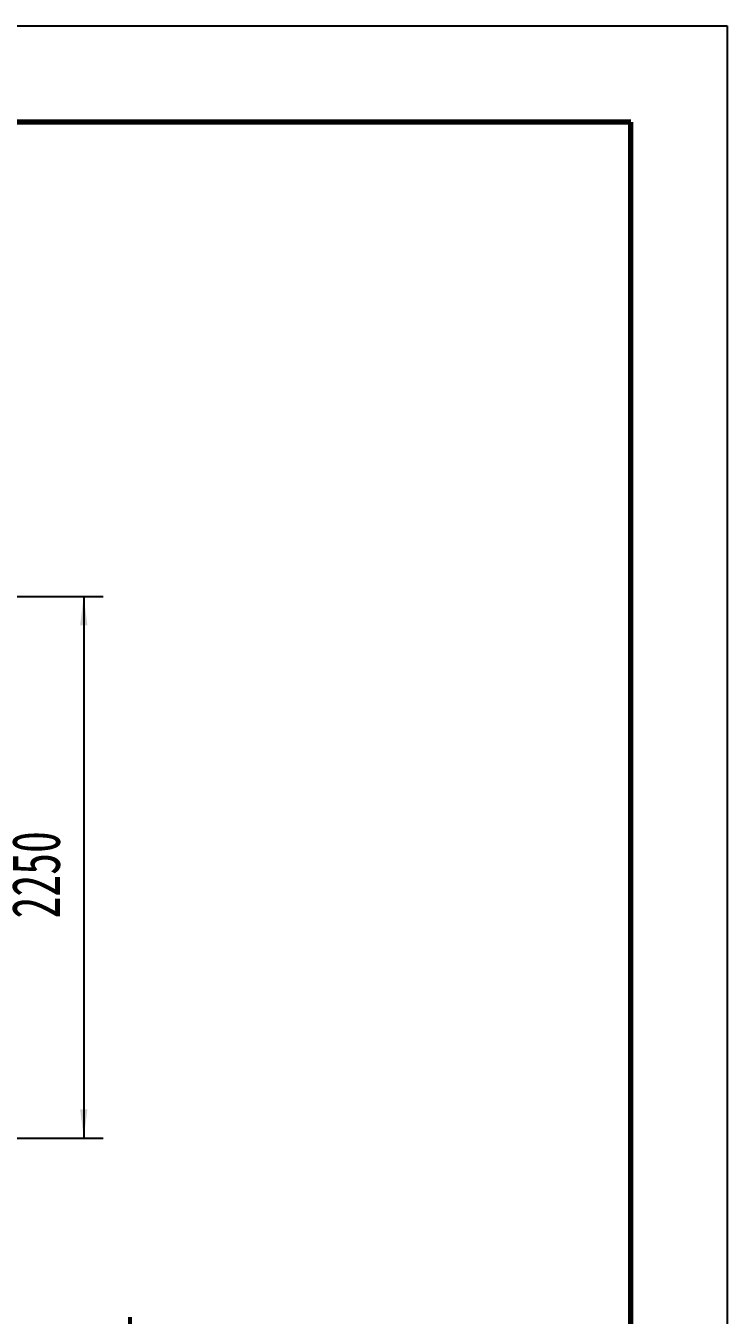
# Model space of a CAD drawing. Header units: millimetres. Extents: x -11880 to 11880, y -8400 to 8400.
# Drawn here: x 8968 to 11880, y 3046 to 8400 of the extents above; entities that cross this region are included whole.
import ezdxf

# ---------------------------------------------------------------- set-up
doc = ezdxf.new("R2010")
doc.units = ezdxf.units.MM
for name, color, linetype, lineweight in [('CAXA0', 7, 'Continuous', 70), ('CAXA3', 7, 'Continuous', 25), ('CAXA4', 3, 'Continuous', 25)]:
    doc.layers.add(name, color=color, linetype=linetype, lineweight=lineweight)
doc.styles.add('标准', font='', dxfattribs={"width": 0.667})
doc.styles.get('标准').set_extended_font_data('SimSun')
doc.dimstyles.new('标准', dxfattribs={"dimscale": 40, "dimtxt": 5, "dimasz": 3, "dimexe": 2, "dimexo": 0, "dimtad": 1, "dimdec": 1, "dimzin": 12, "dimdsep": 46, "dimtxsty": '标准', "dimcen": 0, "dimdle": 4, "dimaunit": 1, "dimazin": 2, "dimtfac": 1, "dimtdec": 3, "dimtmove": 0, "dimatfit": 3, "dimfxl": 0, "dimtolj": 1, "dimtzin": 0, "dimarcsym": 0})

# ---------------------------------------------------------------- blocks, each defined once
blk = doc.blocks.new('CAXBLOCK35', base_point=(11480, -8000))
at = {"layer": 'CAXA0', "linetype": 'Continuous', "lineweight": 70}
for p, q in [((11480, 8000), (-10880, 8000)), ((11480, -8000), (11480, 8000))]:
    blk.add_line(p, q, dxfattribs=at)
at = {"layer": 'CAXA3', "linetype": 'Continuous', "lineweight": 25}
for p, q in [((-11880, 8400), (11880, 8400)), ((11880, 8400), (11880, -8400))]:
    blk.add_line(p, q, dxfattribs=at)
blk = doc.blocks.new('*D293')
at = {"layer": 'CAXA4', "linetype": 'Continuous', "lineweight": 25}
for points in [[(9208.9, 6031.1), (9193.9, 5911.1), (9223.9, 5911.1)], [(9208.9, 3781.1), (9193.9, 3901.1), (9223.9, 3901.1)]]:
    blk.add_hatch(color=0, dxfattribs=at).paths.add_polyline_path(points, flags=0)
at = {"layer": 'CAXA4', "color": 0, "linetype": 'Continuous', "lineweight": 25}
for p, q in [((7393.1, 6031.1), (9288.9, 6031.1)), ((9208.9, 6031.1), (9208.9, 3781.1)), ((7113.1, 3781.1), (9288.9, 3781.1))]:
    blk.add_line(p, q, dxfattribs=at)
at = {"layer": 'CAXA4', "color": 0, "linetype": 'Continuous', "lineweight": 25, "insert": (8909.9, 4693.3), "char_height": 200, "attachment_point": 1, "rotation": 90, "style": '标准'}
blk.add_mtext('\\fSimSun|b0|i0|p34;2250', dxfattribs=at)
blk = doc.blocks.new('*D373')
at = {"layer": 'CAXA4', "linetype": 'Continuous', "lineweight": 25}
blk.add_hatch(color=0, dxfattribs=at).paths.add_polyline_path([(7774, 3906.4), (7829.1, 3798.7), (7853.9, 3815.6)], flags=0)
at = {"layer": 'CAXA4', "color": 0, "linetype": 'Continuous', "lineweight": 25}
for p, q in [((7774, 3906.4), (8574.6, 2730.6)), ((8574.6, 2730.6), (10086.4, 2730.6))]:
    blk.add_line(p, q, dxfattribs=at)
at = {"layer": 'CAXA4', "color": 0, "linetype": 'Continuous', "lineweight": 25, "char_height": 200, "attachment_point": 1, "style": '标准'}
for s, insert in [('\\fSimSun|b0|i0|p34;d', (9331.1, 3029.6)), ('\\fSimSun|b0|i0|p34;接液槽出液法兰', (8677.1, 2705.6))]:
    blk.add_mtext(s, dxfattribs=dict(at, insert=insert))

msp = doc.modelspace()

# ---------------------------------------------------------------- block references
at = {"layer": 'CAXA0'}
msp.add_blockref('CAXBLOCK35', (11480, -8000), dxfattribs=at)
at = {"layer": 'CAXA4'}
msp.add_blockref('*D373', (0, 0), dxfattribs=at)

# ---------------------------------------------------------------- dimensions: what is measured, and where the dimension line sits
dim = msp.add_linear_dim(base=(9208.93, 4906.08), p1=(7393.1, 6031.08), p2=(7113.1, 3781.08), angle=270, text='\\fSimSun;2250', dimstyle='标准', dxfattribs=at)
dim.commit()
dim.dimension.update_dxf_attribs({"geometry": '*D293', "text_midpoint": (9046.93, 4906.08)})

doc.saveas('drawing.dxf')
